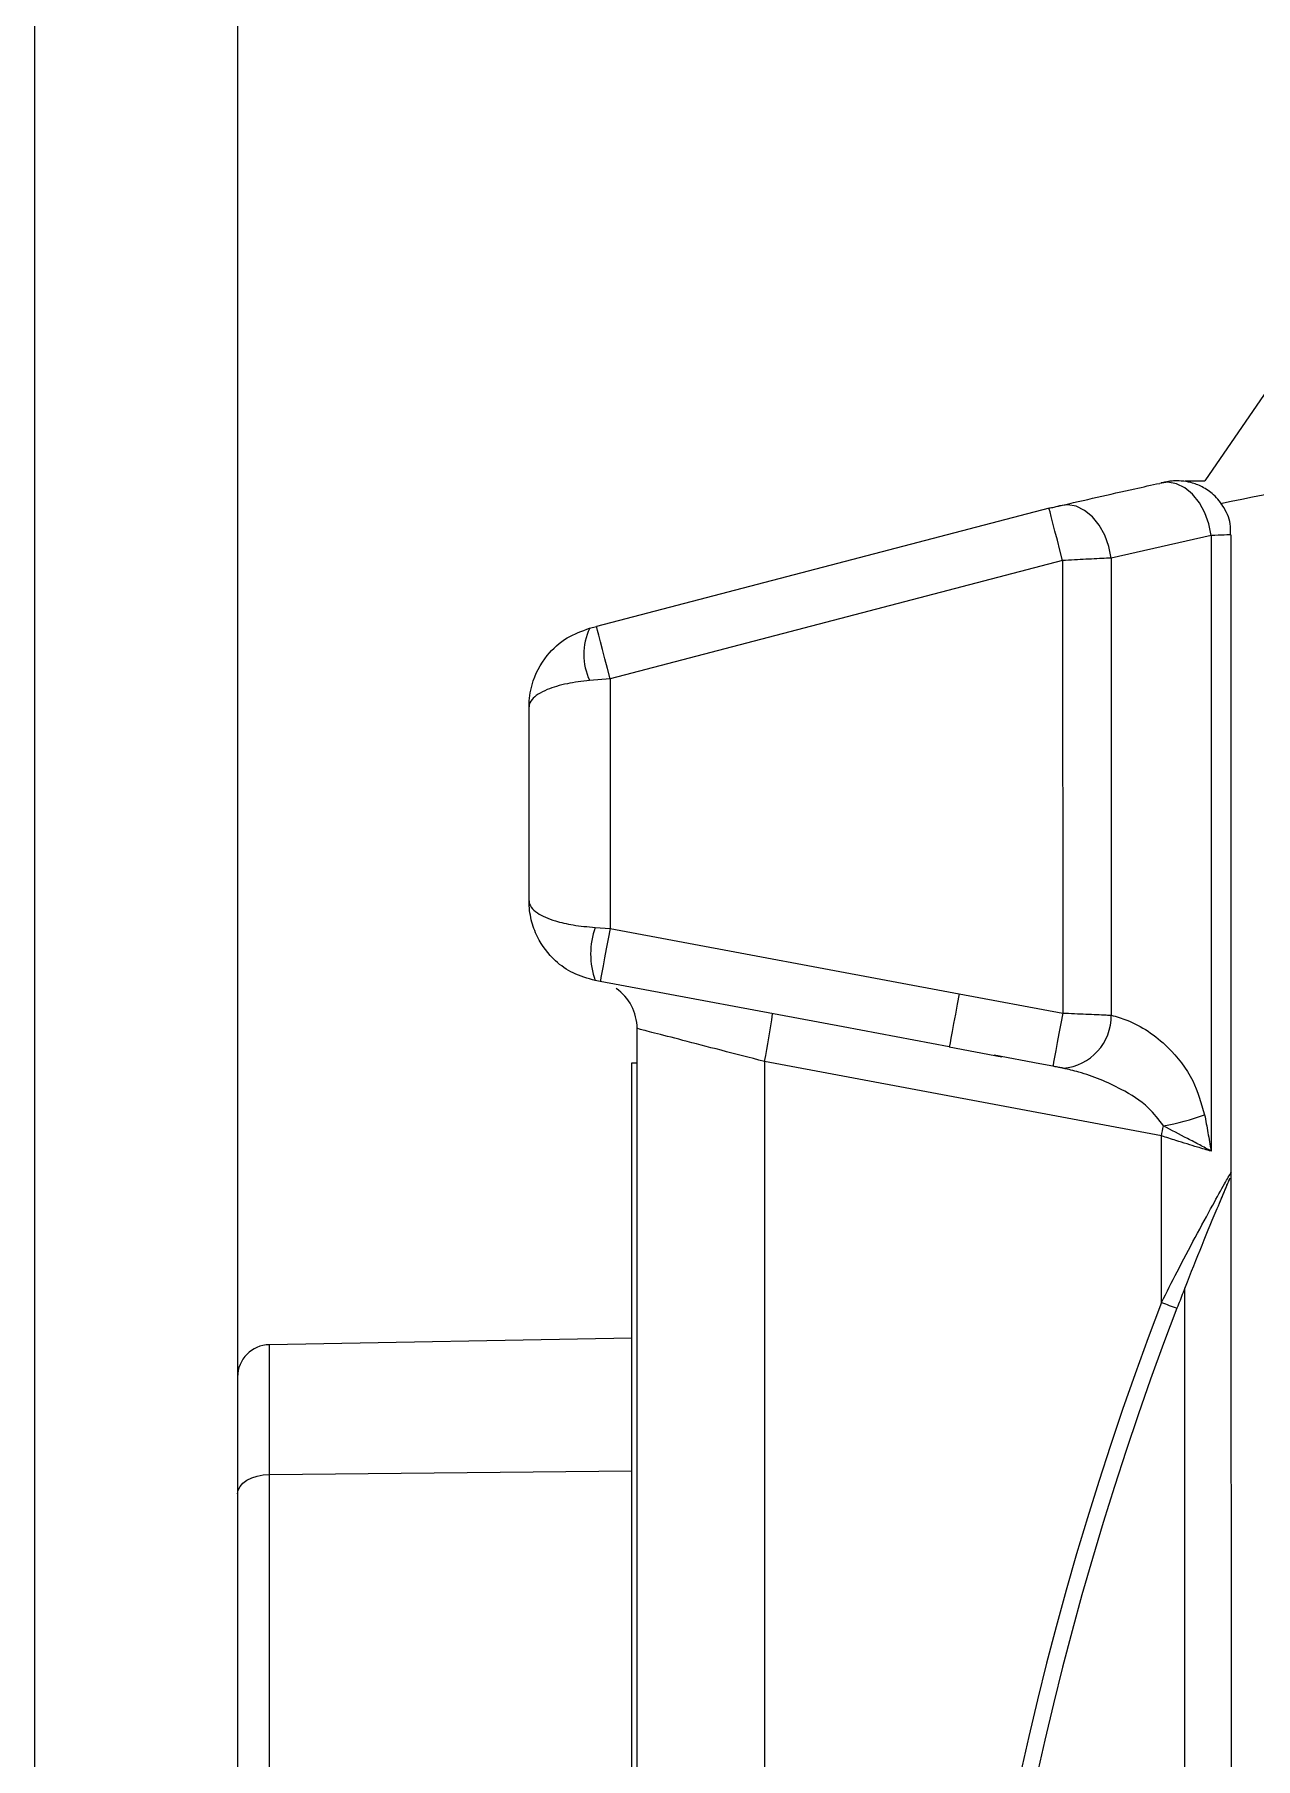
# Model space of a CAD drawing. Extents: x 8 to 113, y 1 to 87.
# Drawn here: x 45.12 to 46.251, y 37.486 to 39.081 of the extents above; entities that cross this region are included whole.
import ezdxf

# ---------------------------------------------------------------- set-up
doc = ezdxf.new("R2010")
doc.units = 0
doc.header["$MEASUREMENT"] = 0
doc.layers.add('OBJECT', color=7, linetype='CONTINUOUS')

msp = doc.modelspace()

# ---------------------------------------------------------------- linework, layer by layer
at = {"layer": 'OBJECT'}
for p, q in [((45.3083, 44.9982), (45.3083, 37.407)), ((45.1203, 40.0032), (45.1203, 37.4432)), ((46.2788, 38.7777), (46.2035, 38.6682)), ((46.1855, 38.6682), (46.2035, 38.6682)), ((46.0594, 38.6428), (45.6405, 38.5334)), ((46.2095, 38.6175), (46.1169, 38.5968)), ((46.2095, 38.6175), (46.2095, 38.0478)), ((46.2281, 38.0286), (46.2281, 38.6181)), ((46.072, 38.5944), (45.6531, 38.4851)), ((46.072, 38.5944), (46.0721, 38.1756)), ((46.1169, 38.5968), (46.117, 38.1737)), ((45.6341, 38.5318), (45.6405, 38.5334)), ((45.6531, 38.4851), (45.6342, 38.4834)), ((45.6531, 38.4851), (45.6531, 38.254)), ((45.5781, 38.2795), (45.5781, 38.4591)), ((45.6393, 38.2549), (45.6531, 38.254)), ((45.6531, 38.254), (45.9763, 38.1935)), ((45.6439, 38.2049), (45.6393, 38.2057)), ((45.9763, 38.1935), (46.0721, 38.1756)), ((45.6785, 35.473), (45.6781, 38.1614)), ((45.9671, 38.1444), (46.0158, 38.1352)), ((45.6735, 35.5047), (45.6731, 38.1297)), ((45.6731, 38.1297), (45.6781, 38.1297)), ((46.1635, 38.0619), (45.796, 38.1308)), ((45.796, 38.1308), (45.7964, 35.5036)), ((46.0509, 38.1287), (46.0086, 38.1366)), ((46.0629, 38.1264), (46.0509, 38.1287)), ((46.1636, 37.9078), (46.1635, 38.0619)), ((46.2285, 35.6058), (46.2281, 38.0286)), ((46.2209, 38.0087), (46.223, 38.0137)), ((46.1855, 35.7131), (46.1851, 37.9212)), ((45.6732, 37.8746), (45.3378, 37.8687)), ((45.3378, 37.7485), (45.3378, 37.8687)), ((45.3378, 37.7485), (45.6732, 37.752)), ((45.3378, 37.3992), (45.3378, 37.7485))]:
    msp.add_line(p, q, dxfattribs=at)
at = {"layer": 'OBJECT', "flags": 128}
for points in [[(46.2095, 38.6175), (46.2074, 38.6284), (46.2037, 38.6387), (46.1986, 38.648), (46.1923, 38.6558), (46.1851, 38.6617), (46.1773, 38.6655), (46.1694, 38.6669), (46.1618, 38.6659)], [(46.072, 38.5944), (46.0695, 38.604), (46.0671, 38.6132), (46.0649, 38.6217), (46.063, 38.6291), (46.0614, 38.6351), (46.0603, 38.6395), (46.0596, 38.6421), (46.0594, 38.6428)], [(46.1169, 38.5968), (46.1148, 38.6076), (46.1111, 38.6179), (46.1059, 38.6272), (46.0996, 38.635), (46.0923, 38.6409), (46.0846, 38.6447), (46.0767, 38.6461), (46.069, 38.6451)], [(45.6531, 38.4851), (45.6506, 38.4945), (45.6482, 38.5036), (45.646, 38.512), (45.6441, 38.5193), (45.6426, 38.5254), (45.6414, 38.5298), (45.6407, 38.5325), (45.6405, 38.5334)], [(45.6531, 38.254), (45.6513, 38.2444), (45.6496, 38.2352), (45.648, 38.2267), (45.6466, 38.2192), (45.6455, 38.2131), (45.6446, 38.2086), (45.6441, 38.2058), (45.6439, 38.2049)], [(45.9671, 38.1444), (45.8688, 38.1628), (45.6439, 38.2049)], [(45.9763, 38.1935), (45.9745, 38.1839), (45.9727, 38.1746), (45.9711, 38.166), (45.9697, 38.1586), (45.9686, 38.1525), (45.9678, 38.148), (45.9672, 38.1452), (45.9671, 38.1444)], [(46.0721, 38.1756), (46.0703, 38.166), (46.0686, 38.1568), (46.067, 38.1484), (46.0656, 38.1409), (46.0645, 38.1348), (46.0636, 38.1303), (46.0631, 38.1274), (46.0629, 38.1264)], [(45.3083, 37.7305), (45.3089, 37.734), (45.3106, 37.7373), (45.3133, 37.7404), (45.3169, 37.7432), (45.3214, 37.7454), (45.3265, 37.7471), (45.332, 37.7481), (45.3378, 37.7485)]]:
    msp.add_lwpolyline(points, dxfattribs=at)
at = {"layer": 'OBJECT'}
for centre, radius, start, end in [((45.6855, 38.5076), 0.0567, 154.7689, 205.2478), ((45.7085, 38.2303), 0.0734, 160.4494, 199.5677), ((45.6331, 38.1614), 0.045, 0.008, 55.4799), ((45.1658, 38.2602), 0.6434, 348.3937, 352.3897), ((46.0683, 38.1731), 0.0487, 274.861, 0.6186), ((46.1302, 38.2763), 0.2081, 279.7057, 290.6039), ((43.6903, 38.5258), 2.5163, 349.3768, 349.592), ((49.0081, 36.8177), 3.0463, 159.0309, 200.9861), ((49.0083, 36.8177), 3.0313, 159.0309, 200.9861), ((46.3862, 38.478), 0.6121, 248.6697, 250.0967), ((45.3383, 37.8387), 0.03, 91, 180)]:
    msp.add_arc(centre, radius, start, end, dxfattribs=at)
for points, knots in [([(46.218, 38.6473), (46.2709, 38.6581), (46.5256, 38.7098), (46.7805, 38.7614), (46.9823, 38.8022)], [0, 0, 0, 0, 0.207717, 1, 1, 1, 1]), ([(46.069, 38.6451), (46.0923, 38.6504), (46.1232, 38.6575), (46.1541, 38.6643), (46.1618, 38.6659)], [0, 0, 0, 0, 0.752706, 1, 1, 1, 1]), ([(46.2273, 38.6181), (46.2274, 38.6208), (46.228, 38.6295), (46.2224, 38.6429), (46.2128, 38.6552), (46.2018, 38.6628), (46.1914, 38.6667), (46.1824, 38.6682), (46.1753, 38.6683), (46.1703, 38.6677), (46.1668, 38.6671), (46.1646, 38.6666), (46.1633, 38.6663)], [0, 0, 0, 0, 0.082828, 0.271796, 0.436422, 0.571663, 0.686277, 0.781816, 0.857215, 0.90914, 0.946769, 1, 1, 1, 1]), ([(46.0594, 38.6428), (46.061, 38.6432), (46.0641, 38.644), (46.0672, 38.6447), (46.0687, 38.6451), (46.069, 38.6451)], [0, 0, 0, 0, 0.44107, 0.883148, 1, 1, 1, 1]), ([(46.2273, 38.6181), (46.2275, 38.6182), (46.2282, 38.6183), (46.2226, 38.6181), (46.2138, 38.6177), (46.2095, 38.6175)], [0, 0, 0, 0, 0.1580801, 0.5804426, 1, 1, 1, 1]), ([(46.1169, 38.5968), (46.1155, 38.5967), (46.1088, 38.5964), (46.094, 38.5956), (46.0793, 38.5948), (46.072, 38.5944)], [0, 0, 0, 0, 0.117928, 0.560991, 1, 1, 1, 1]), ([(45.5781, 38.4591), (45.5781, 38.4592), (45.5781, 38.4661), (45.5804, 38.4831), (45.5923, 38.5058), (45.6119, 38.5238), (45.627, 38.5292), (45.6341, 38.5318)], [0, 0, 0, 0, 0.003461, 0.212796, 0.526924, 0.776562, 1, 1, 1, 1]), ([(45.6342, 38.4834), (45.627, 38.4826), (45.612, 38.4808), (45.5923, 38.4747), (45.5804, 38.4671), (45.5781, 38.4615), (45.5781, 38.4592), (45.5781, 38.4591)], [0, 0, 0, 0, 0.223435, 0.473074, 0.787203, 0.996535, 1, 1, 1, 1]), ([(45.5781, 38.2795), (45.5781, 38.2794), (45.5781, 38.2775), (45.5795, 38.2736), (45.5865, 38.2671), (45.5997, 38.2613), (45.6188, 38.2567), (45.6323, 38.2555), (45.6393, 38.2549)], [0, 0, 0, 0, 0.00329, 0.174954, 0.338596, 0.609019, 0.796044, 1, 1, 1, 1]), ([(45.6393, 38.2057), (45.6323, 38.2077), (45.6188, 38.2114), (45.5997, 38.2251), (45.5865, 38.2425), (45.5795, 38.262), (45.5781, 38.2734), (45.5781, 38.2794), (45.5781, 38.2795)], [0, 0, 0, 0, 0.203959, 0.390982, 0.661405, 0.825053, 0.996715, 1, 1, 1, 1]), ([(46.0721, 38.1756), (46.0794, 38.1753), (46.0939, 38.1747), (46.1087, 38.1741), (46.1155, 38.1737), (46.117, 38.1737)], [0, 0, 0, 0, 0.4362763, 0.8732799, 1, 1, 1, 1]), ([(46.117, 38.1737), (46.1218, 38.1723), (46.1404, 38.1669), (46.1674, 38.1486), (46.1928, 38.1171), (46.2002, 38.0924), (46.2034, 38.0815)], [0, 0, 0, 0, 0.130725, 0.501364, 0.781612, 1, 1, 1, 1]), ([(45.796, 38.1308), (45.7824, 38.1343), (45.7552, 38.1413), (45.7192, 38.1507), (45.6926, 38.1576), (45.6797, 38.1609), (45.6785, 38.1613), (45.6781, 38.1614)], [0, 0, 0, 0, 0.223396, 0.446163, 0.665943, 0.881023, 1, 1, 1, 1]), ([(46.0724, 38.1246), (46.0721, 38.1247), (46.0705, 38.125), (46.0673, 38.1256), (46.0644, 38.1261), (46.0629, 38.1264)], [0, 0, 0, 0, 0.109949, 0.534054, 1, 1, 1, 1]), ([(46.1653, 38.0712), (46.1609, 38.077), (46.1501, 38.0912), (46.1227, 38.1079), (46.0957, 38.1191), (46.0773, 38.1234), (46.0724, 38.1246)], [0, 0, 0, 0, 0.188493, 0.466268, 0.859882, 1, 1, 1, 1]), ([(46.2034, 38.0815), (46.2044, 38.076), (46.2065, 38.0649), (46.2084, 38.0536), (46.2095, 38.048), (46.2095, 38.0478)], [0, 0, 0, 0, 0.494392, 0.988889, 1, 1, 1, 1]), ([(46.2095, 38.0478), (46.2054, 38.049), (46.1958, 38.0518), (46.1795, 38.0568), (46.168, 38.0605), (46.1635, 38.0619)], [0, 0, 0, 0, 0.3160354, 0.7337431, 1, 1, 1, 1]), ([(46.2095, 38.0478), (46.2095, 38.0479), (46.2078, 38.0488), (46.2043, 38.0507), (46.1972, 38.0545), (46.1845, 38.061), (46.1728, 38.0672), (46.1653, 38.0712)], [0, 0, 0, 0, 0.006417, 0.140631, 0.273662, 0.531872, 1, 1, 1, 1]), ([(46.1636, 37.9078), (46.1683, 37.9173), (46.184, 37.9482), (46.2049, 37.9871), (46.2202, 38.0147), (46.2256, 38.0242), (46.2277, 38.0278), (46.2284, 38.0291), (46.2281, 38.0287), (46.2281, 38.0287)], [0, 0, 0, 0, 0.194116, 0.636718, 0.804028, 0.872971, 0.946451, 0.999564, 1, 1, 1, 1]), ([(46.2179, 38.0016), (46.2189, 38.004), (46.2216, 38.0105), (46.2247, 38.0176), (46.2267, 38.0222), (46.2268, 38.0226), (46.2269, 38.0227)], [0, 0, 0, 0, 0.225867, 0.612126, 0.842135, 1, 1, 1, 1]), ([(46.2269, 38.0227), (46.2268, 38.0226), (46.2267, 38.0222), (46.2248, 38.018), (46.2219, 38.0112), (46.2193, 38.0051), (46.2179, 38.0016)], [0, 0, 0, 0, 0.174459, 0.424972, 0.672959, 1, 1, 1, 1]), ([(46.2179, 38.0016), (46.2165, 37.9985), (46.2059, 37.9736), (46.1914, 37.9377), (46.1797, 37.9073), (46.1778, 37.9024)], [0, 0, 0, 0, 0.107886, 0.858662, 1, 1, 1, 1])]:
    msp.add_open_spline(points, degree=3, knots=knots, dxfattribs=at)

doc.saveas('drawing.dxf')
